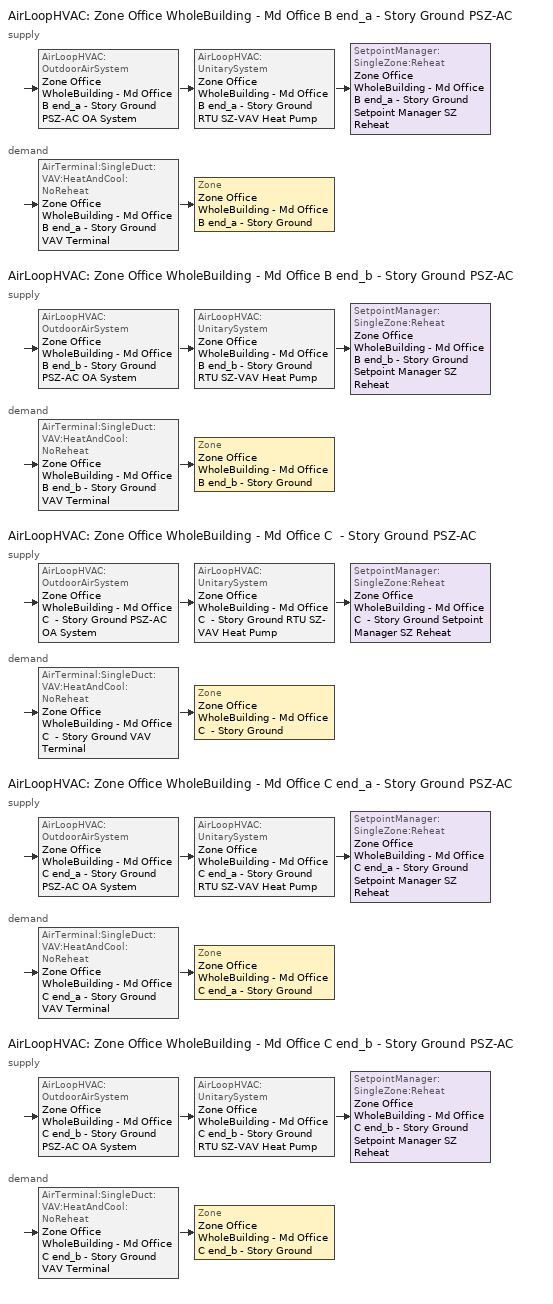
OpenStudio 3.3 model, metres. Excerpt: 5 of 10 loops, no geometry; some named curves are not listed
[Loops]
AirLoopHVAC 'Zone Office WholeBuilding - Md Office B end_a - Story Ground PSZ-AC'
 supply: AirLoopHVAC:OutdoorAirSystem 'Zone Office WholeBuilding - Md Office B end_a - Story Ground PSZ-AC OA System' > AirLoopHVAC:UnitarySystem 'Zone Office WholeBuilding - Md Office B end_a - Story Ground RTU SZ-VAV Heat Pump' > SetpointManager:SingleZone:Reheat 'Zone Office WholeBuilding - Md Office B end_a - Story Ground Setpoint Manager SZ Reheat'
 demand: AirTerminal:SingleDuct:VAV:HeatAndCool:NoReheat 'Zone Office WholeBuilding - Md Office B end_a - Story Ground VAV Terminal' > Zone 'Zone Office WholeBuilding - Md Office B end_a - Story Ground'
AirLoopHVAC 'Zone Office WholeBuilding - Md Office B end_b - Story Ground PSZ-AC'
 supply: AirLoopHVAC:OutdoorAirSystem 'Zone Office WholeBuilding - Md Office B end_b - Story Ground PSZ-AC OA System' > AirLoopHVAC:UnitarySystem 'Zone Office WholeBuilding - Md Office B end_b - Story Ground RTU SZ-VAV Heat Pump' > SetpointManager:SingleZone:Reheat 'Zone Office WholeBuilding - Md Office B end_b - Story Ground Setpoint Manager SZ Reheat'
 demand: AirTerminal:SingleDuct:VAV:HeatAndCool:NoReheat 'Zone Office WholeBuilding - Md Office B end_b - Story Ground VAV Terminal' > Zone 'Zone Office WholeBuilding - Md Office B end_b - Story Ground'
AirLoopHVAC 'Zone Office WholeBuilding - Md Office C  - Story Ground PSZ-AC'
 supply: AirLoopHVAC:OutdoorAirSystem 'Zone Office WholeBuilding - Md Office C  - Story Ground PSZ-AC OA System' > AirLoopHVAC:UnitarySystem 'Zone Office WholeBuilding - Md Office C  - Story Ground RTU SZ-VAV Heat Pump' > SetpointManager:SingleZone:Reheat 'Zone Office WholeBuilding - Md Office C  - Story Ground Setpoint Manager SZ Reheat'
 demand: AirTerminal:SingleDuct:VAV:HeatAndCool:NoReheat 'Zone Office WholeBuilding - Md Office C  - Story Ground VAV Terminal' > Zone 'Zone Office WholeBuilding - Md Office C  - Story Ground'
AirLoopHVAC 'Zone Office WholeBuilding - Md Office C end_a - Story Ground PSZ-AC'
 supply: AirLoopHVAC:OutdoorAirSystem 'Zone Office WholeBuilding - Md Office C end_a - Story Ground PSZ-AC OA System' > AirLoopHVAC:UnitarySystem 'Zone Office WholeBuilding - Md Office C end_a - Story Ground RTU SZ-VAV Heat Pump' > SetpointManager:SingleZone:Reheat 'Zone Office WholeBuilding - Md Office C end_a - Story Ground Setpoint Manager SZ Reheat'
 demand: AirTerminal:SingleDuct:VAV:HeatAndCool:NoReheat 'Zone Office WholeBuilding - Md Office C end_a - Story Ground VAV Terminal' > Zone 'Zone Office WholeBuilding - Md Office C end_a - Story Ground'
AirLoopHVAC 'Zone Office WholeBuilding - Md Office C end_b - Story Ground PSZ-AC'
 supply: AirLoopHVAC:OutdoorAirSystem 'Zone Office WholeBuilding - Md Office C end_b - Story Ground PSZ-AC OA System' > AirLoopHVAC:UnitarySystem 'Zone Office WholeBuilding - Md Office C end_b - Story Ground RTU SZ-VAV Heat Pump' > SetpointManager:SingleZone:Reheat 'Zone Office WholeBuilding - Md Office C end_b - Story Ground Setpoint Manager SZ Reheat'
 demand: AirTerminal:SingleDuct:VAV:HeatAndCool:NoReheat 'Zone Office WholeBuilding - Md Office C end_b - Story Ground VAV Terminal' > Zone 'Zone Office WholeBuilding - Md Office C end_b - Story Ground'
[Sizing:Zone] Zone Cooling Design Supply Air Temperature Input Method=SupplyAirTemperature; Zone Cooling Design Supply Air Temperature {C}=12.7778; Zone Cooling Design Supply Air Temperature Difference {deltaC}=11.11; Zone Heating Design Supply Air Temperature Input Method=SupplyAirTemperature; Zone Heating Design Supply Air Temperature {C}=40.5556; Zone Heating Design Supply Air Temperature Difference {deltaC}=11.11; Zone Cooling Design Supply Air Humidity Ratio {kg-H2O/kg-air}=0.0085; Zone Heating Design Supply Air Humidity Ratio {kg-H2O/kg-air}=0.008; Cooling Design Air Flow Method=DesignDay; Heating Design Air Flow Method=DesignDay; Account for Dedicated Outdoor Air System=No; Dedicated Outdoor Air System Control Strategy=NeutralSupplyAir; Dedicated Outdoor Air Low Setpoint Temperature for Design {C}=autosize; Dedicated Outdoor Air High Setpoint Temperature for Design {C}=autosize
Zone Office WholeBuilding - Md Office B end_a - Story Ground; Zone Office WholeBuilding - Md Office C end_a - Story Ground; Zone Office WholeBuilding - Md Office C  - Story Ground; Zone Office WholeBuilding - Md Office B end_b - Story Ground; Zone Office WholeBuilding - Md Office C end_b - Story Ground
[Zone equipment]
Zone Office WholeBuilding - Md Office B end_a - Story Ground: Zone Office WholeBuilding - Md Office B end_a - Story Ground VAV Terminal
Zone Office WholeBuilding - Md Office C end_a - Story Ground: Zone Office WholeBuilding - Md Office C end_a - Story Ground VAV Terminal
Zone Office WholeBuilding - Md Office C  - Story Ground: Zone Office WholeBuilding - Md Office C  - Story Ground VAV Terminal
Zone Office WholeBuilding - Md Office B end_b - Story Ground: Zone Office WholeBuilding - Md Office B end_b - Story Ground VAV Terminal
Zone Office WholeBuilding - Md Office C end_b - Story Ground: Zone Office WholeBuilding - Md Office C end_b - Story Ground VAV Terminal
[AirLoopHVAC] Design Supply Air Flow Rate {m3/s}=AutoSize; Design Return Air Flow Fraction of Supply Air Flow=1
Name | Availability Schedule
Zone Office WholeBuilding - Md Office B end_a - Story Ground PSZ-AC | Zone Office WholeBuilding - Md Office B end_a - Story Ground PSZ-AC Occ Sch
Zone Office WholeBuilding - Md Office B end_b - Story Ground PSZ-AC | Zone Office WholeBuilding - Md Office B end_b - Story Ground PSZ-AC Occ Sch
Zone Office WholeBuilding - Md Office C  - Story Ground PSZ-AC | Zone Office WholeBuilding - Md Office C  - Story Ground PSZ-AC Occ Sch
Zone Office WholeBuilding - Md Office C end_a - Story Ground PSZ-AC | Zone Office WholeBuilding - Md Office C end_a - Story Ground PSZ-AC Occ Sch
Zone Office WholeBuilding - Md Office C end_b - Story Ground PSZ-AC | Zone Office WholeBuilding - Md Office C end_b - Story Ground PSZ-AC Occ Sch
[Sizing:System] Type of Load to Size On=Sensible; Design Outdoor Air Flow Rate {m3/s}=Autosize; Central Heating Maximum System Air Flow Ratio=1; Preheat Design Temperature {C}=7.22222; Preheat Design Humidity Ratio {kg-H2O/kg-Air}=0.008; Precool Design Temperature {C}=12.7778; Precool Design Humidity Ratio {kg-H2O/kg-Air}=0.008; Central Cooling Design Supply Air Temperature {C}=12.7778; Central Heating Design Supply Air Temperature {C}=40.5556; Sizing Option=Coincident; 100% Outdoor Air in Cooling=No; 100% Outdoor Air in Heating=No; Central Cooling Design Supply Air Humidity Ratio {kg-H2O/kg-Air}=0.0085; Central Heating Design Supply Air Humidity Ratio {kg-H2O/kg-Air}=0.008; Cooling Design Air Flow Method=DesignDay; Cooling Design Air Flow Rate {m3/s}=0; Heating Design Air Flow Method=DesignDay; Heating Design Air Flow Rate {m3/s}=0; System Outdoor Air Method=ZoneSum; Zone Maximum Outdoor Air Fraction=1; Cooling Supply Air Flow Rate Per Floor Area {m3/s-m2}=0.00996765; Cooling Fraction of Autosized Cooling Supply Air Flow Rate=1; Cooling Supply Air Flow Rate Per Unit Cooling Capacity {m3/s-W}=3.94755e-05; Heating Supply Air Flow Rate Per Floor Area {m3/s-m2}=0.00996765; Heating Fraction of Autosized Heating Supply Air Flow Rate=1; Heating Fraction of Autosized Cooling Supply Air Flow Rate=1; Heating Supply Air Flow Rate Per Unit Heating Capacity {m3/s-W}=3.15882e-05; Cooling Design Capacity Method=CoolingDesignCapacity; Cooling Design Capacity {W}=autosize; Cooling Design Capacity Per Floor Area {W/m2}=234.7; Fraction of Autosized Cooling Design Capacity=1; Heating Design Capacity Method=HeatingDesignCapacity; Heating Design Capacity {W}=autosize; Heating Design Capacity Per Floor Area {W/m2}=157; Fraction of Autosized Heating Design Capacity=1; Central Cooling Capacity Control Method=VAV
Zone Office WholeBuilding - Md Office B end_a - Story Ground PSZ-AC; Zone Office WholeBuilding - Md Office B end_b - Story Ground PSZ-AC; Zone Office WholeBuilding - Md Office C  - Story Ground PSZ-AC; Zone Office WholeBuilding - Md Office C end_a - Story Ground PSZ-AC; Zone Office WholeBuilding - Md Office C end_b - Story Ground PSZ-AC
[SetpointManager:SingleZone:Reheat] Minimum Supply Air Temperature {C}=12.7778; Maximum Supply Air Temperature {C}=40.5556
Name | Control Zone | Setpoint Node or NodeList
Zone Office WholeBuilding - Md Office B end_a - Story Ground Setpoint Manager SZ Reheat | Zone Office WholeBuilding - Md Office B end_a - Story Ground | Zone Office WholeBuilding - Md Office B end_a - Story Ground PSZ-AC Supply Outlet Node
Zone Office WholeBuilding - Md Office B end_b - Story Ground Setpoint Manager SZ Reheat | Zone Office WholeBuilding - Md Office B end_b - Story Ground | Zone Office WholeBuilding - Md Office B end_b - Story Ground PSZ-AC Supply Outlet Node
Zone Office WholeBuilding - Md Office C  - Story Ground Setpoint Manager SZ Reheat | Zone Office WholeBuilding - Md Office C  - Story Ground | Zone Office WholeBuilding - Md Office C  - Story Ground PSZ-AC Supply Outlet Node
Zone Office WholeBuilding - Md Office C end_a - Story Ground Setpoint Manager SZ Reheat | Zone Office WholeBuilding - Md Office C end_a - Story Ground | Zone Office WholeBuilding - Md Office C end_a - Story Ground PSZ-AC Supply Outlet Node
Zone Office WholeBuilding - Md Office C end_b - Story Ground Setpoint Manager SZ Reheat | Zone Office WholeBuilding - Md Office C end_b - Story Ground | Zone Office WholeBuilding - Md Office C end_b - Story Ground PSZ-AC Supply Outlet Node
[Controller:OutdoorAir] Minimum Outdoor Air Flow Rate {m3/s}=autosize; Maximum Outdoor Air Flow Rate {m3/s}=Autosize; Economizer Control Type=DifferentialEnthalpy; Economizer Control Action Type=ModulateFlow; Economizer Maximum Limit Dry-Bulb Temperature {C}=23.8889; Lockout Type=LockoutWithHeating; Minimum Limit Type=FixedMinimum; High Humidity Control=No; Heat Recovery Bypass Control Type=BypassWhenWithinEconomizerLimits
Name | Economizer Maximum Limit Enthalpy {J/kg} | Minimum Outdoor Air Schedule | Controller Mechanical Ventilation
Zone Office WholeBuilding - Md Office B end_a - Story Ground PSZ-AC OA System Controller | 64000 | Always On Discrete | Controller Mechanical Ventilation 5
Zone Office WholeBuilding - Md Office B end_b - Story Ground PSZ-AC OA System Controller | 64000 | Always On Discrete | Controller Mechanical Ventilation 6
Zone Office WholeBuilding - Md Office C  - Story Ground PSZ-AC OA System Controller |  | Zone Office WholeBuilding - Md Office C  - Story Ground PSZ-AC Occ Sch | Controller Mechanical Ventilation 7
Zone Office WholeBuilding - Md Office C end_a - Story Ground PSZ-AC OA System Controller | 64000 | Always On Discrete | Controller Mechanical Ventilation 8
Zone Office WholeBuilding - Md Office C end_b - Story Ground PSZ-AC OA System Controller | 64000 | Always On Discrete | Controller Mechanical Ventilation 9
[Controller:MechanicalVentilation] Availability Schedule=Always On Discrete; System Outdoor Air Method=ZoneSum
Controller Mechanical Ventilation 5; Controller Mechanical Ventilation 6; Controller Mechanical Ventilation 7; Controller Mechanical Ventilation 8; Controller Mechanical Ventilation 9
[AirLoopHVAC:OutdoorAirSystem]
Name | Controller
Zone Office WholeBuilding - Md Office B end_a - Story Ground PSZ-AC OA System | Zone Office WholeBuilding - Md Office B end_a - Story Ground PSZ-AC OA System Controller
Zone Office WholeBuilding - Md Office B end_b - Story Ground PSZ-AC OA System | Zone Office WholeBuilding - Md Office B end_b - Story Ground PSZ-AC OA System Controller
Zone Office WholeBuilding - Md Office C  - Story Ground PSZ-AC OA System | Zone Office WholeBuilding - Md Office C  - Story Ground PSZ-AC OA System Controller
Zone Office WholeBuilding - Md Office C end_a - Story Ground PSZ-AC OA System | Zone Office WholeBuilding - Md Office C end_a - Story Ground PSZ-AC OA System Controller
Zone Office WholeBuilding - Md Office C end_b - Story Ground PSZ-AC OA System | Zone Office WholeBuilding - Md Office C end_b - Story Ground PSZ-AC OA System Controller
[AirTerminal:SingleDuct:VAV:HeatAndCool:NoReheat] Maximum Air Flow Rate {m3/s}=autosize; Zone Minimum Air Flow Fraction=0.25
Zone Office WholeBuilding - Md Office B end_a - Story Ground VAV Terminal; Zone Office WholeBuilding - Md Office B end_b - Story Ground VAV Terminal; Zone Office WholeBuilding - Md Office C  - Story Ground VAV Terminal; Zone Office WholeBuilding - Md Office C end_a - Story Ground VAV Terminal; Zone Office WholeBuilding - Md Office C end_b - Story Ground VAV Terminal
[Coil:Cooling:DX:VariableSpeed] Nominal Speed Level=4; Rated Air Flow Rate At Selected Nominal Speed Level {m3/s}=autosize; Nominal Time for Condensate to Begin Leaving the Coil {s}=0; Initial Moisture Evaporation Rate Divided by Steady-State AC Latent Capacity=0; Condenser Type=AirCooled; Evaporative Condenser Pump Rated Power Consumption {W}=0; Crankcase Heater Capacity {W}=0; Maximum Outdoor Dry-Bulb Temperature for Crankcase Heater Operation {C}=10; Minimum Outdoor Dry-Bulb Temperature for Compressor Operation {C}=-25; Basin Heater Capacity {W/K}=0; Basin Heater Setpoint Temperature {C}=2
Name | Gross Rated Total Cooling Capacity At Selected Nominal Speed Level {W} | Energy Part Load Fraction Curve
Coil Cooling DX Variable Speed 5 | 17512.8 | OS:AirLoopHVAC,&#10  {f5820fe4-e123-452c-911f-0f07d3fe1946}, !- Handle&#10  Zone Office WholeBuilding - Md Office B end_a - Story Ground PSZ-AC, !- Name&#10  ,                                       !- Controller List Name&#10  {e5685fbf-8e3f-4e8f-98f9-827cdeab6038}, !- Availability Schedule&#10  {92159508-30fe-4a55-9550-9e95b1be6d66}, !- Availability Manager List Name&#10  AutoSize,                               !- Design Supply Air Flow Rate {m3/s}&#10  1,                                      !- Design Return Air Flow Fraction of Supply Air Flow&#10  ,                                       !- Branch List Name&#10  ,                                       !- Connector List Name&#10  {a9a185c6-23b9-4add-a1d0-30890a5fc243}, !- Supply Side Inlet Node Name&#10  {7fb1f0d4-7c9e-4205-af19-a7fe66b91ee3}, !- Demand Side Outlet Node Name&#10  {29a040a5-a5a6-481b-97da-1dd9b1beb980}, !- Demand Side Inlet Node A&#10  {b5f57edc-297f-4f0e-9542-e03c2f32fc99}, !- Supply Side Outlet Node A&#10  ,                                       !- Demand Side Inlet Node B&#10  ,                                       !- Supply Side Outlet Node B&#10  ,                                       !- Return Air Bypass Flow Temperature Setpoint Schedule Name&#10  {1ef13745-ace8-4405-ae9f-cef540990284}, !- Demand Mixer Name&#10  {42dc8897-9db7-4b57-8e2c-78e2fcde7b6f}, !- Demand Splitter A Name&#10  ,                                       !- Demand Splitter B Name&#10  ;                                       !- Supply Splitter Name&#10&#10 - clg_plr
Coil Cooling DX Variable Speed 6 | 14449.4 | OS:AirLoopHVAC,&#10  {a50e1cff-4055-4ec5-963b-79da1875d243}, !- Handle&#10  Zone Office WholeBuilding - Md Office B end_b - Story Ground PSZ-AC, !- Name&#10  ,                                       !- Controller List Name&#10  {572fb139-71ed-4021-83a8-7fe486142cd2}, !- Availability Schedule&#10  {c49cb659-047d-4c73-9b39-6a2aa46e87d7}, !- Availability Manager List Name&#10  AutoSize,                               !- Design Supply Air Flow Rate {m3/s}&#10  1,                                      !- Design Return Air Flow Fraction of Supply Air Flow&#10  ,                                       !- Branch List Name&#10  ,                                       !- Connector List Name&#10  {af430b95-77f7-46f2-b6ba-36227f0bff27}, !- Supply Side Inlet Node Name&#10  {0a2774a2-bf84-419a-823c-b54c411d7a2a}, !- Demand Side Outlet Node Name&#10  {abf3e263-e268-4b7a-806b-a155359e02cb}, !- Demand Side Inlet Node A&#10  {316f7f9b-e743-4773-9713-28c3dd1a0f99}, !- Supply Side Outlet Node A&#10  ,                                       !- Demand Side Inlet Node B&#10  ,                                       !- Supply Side Outlet Node B&#10  ,                                       !- Return Air Bypass Flow Temperature Setpoint Schedule Name&#10  {3d01c484-2bc5-4d22-9164-0a2947ec0548}, !- Demand Mixer Name&#10  {9cfb9316-cd24-4843-944c-e106056dd5e7}, !- Demand Splitter A Name&#10  ,                                       !- Demand Splitter B Name&#10  ;                                       !- Supply Splitter Name&#10&#10 - clg_plr
Coil Cooling DX Variable Speed 7 | 52104 | OS:AirLoopHVAC,&#10  {23b76813-0324-43eb-bef9-73fa2578a3fd}, !- Handle&#10  Zone Office WholeBuilding - Md Office C  - Story Ground PSZ-AC, !- Name&#10  ,                                       !- Controller List Name&#10  {b25f54d2-bbdf-4c5b-966a-2c8f9d17c5c3}, !- Availability Schedule&#10  {708abd65-a36a-4e21-97a9-9c0175ba4c45}, !- Availability Manager List Name&#10  AutoSize,                               !- Design Supply Air Flow Rate {m3/s}&#10  1,                                      !- Design Return Air Flow Fraction of Supply Air Flow&#10  ,                                       !- Branch List Name&#10  ,                                       !- Connector List Name&#10  {14db3024-18d0-43d0-81ec-dec62d6831ee}, !- Supply Side Inlet Node Name&#10  {817a46de-4fcf-4f91-ba60-4dc2e088a419}, !- Demand Side Outlet Node Name&#10  {1cee0cb9-b973-4ca4-981e-7901ef4cb337}, !- Demand Side Inlet Node A&#10  {672240ea-7200-442c-9372-b7e39e29ff9e}, !- Supply Side Outlet Node A&#10  ,                                       !- Demand Side Inlet Node B&#10  ,                                       !- Supply Side Outlet Node B&#10  ,                                       !- Return Air Bypass Flow Temperature Setpoint Schedule Name&#10  {db23fbfd-f837-4658-b8c2-80a5cd3dae5d}, !- Demand Mixer Name&#10  {15057b49-659a-4152-85d3-3d7e067c3723}, !- Demand Splitter A Name&#10  ,                                       !- Demand Splitter B Name&#10  ;                                       !- Supply Splitter Name&#10&#10 - clg_plr
Coil Cooling DX Variable Speed 8 | 3182.17 | OS:AirLoopHVAC,&#10  {833f8b51-8e59-487c-bbfb-cd75098b7184}, !- Handle&#10  Zone Office WholeBuilding - Md Office C end_a - Story Ground PSZ-AC, !- Name&#10  ,                                       !- Controller List Name&#10  {cc4745b3-3d3b-4e2b-8b19-7c2042dda298}, !- Availability Schedule&#10  {58c90797-b3d0-4faa-9bb3-a5827e86ad33}, !- Availability Manager List Name&#10  AutoSize,                               !- Design Supply Air Flow Rate {m3/s}&#10  1,                                      !- Design Return Air Flow Fraction of Supply Air Flow&#10  ,                                       !- Branch List Name&#10  ,                                       !- Connector List Name&#10  {788a7752-7d2a-485f-880e-8091c035c240}, !- Supply Side Inlet Node Name&#10  {b2b5adb2-aba2-4e0e-916b-5c637a4e2d42}, !- Demand Side Outlet Node Name&#10  {10d2f670-11d5-46af-bbbd-0615e8db4783}, !- Demand Side Inlet Node A&#10  {e6934526-c713-4256-b4d1-e745f5934b9f}, !- Supply Side Outlet Node A&#10  ,                                       !- Demand Side Inlet Node B&#10  ,                                       !- Supply Side Outlet Node B&#10  ,                                       !- Return Air Bypass Flow Temperature Setpoint Schedule Name&#10  {5e3bdd8e-3b34-4555-8e3e-12de4046ec3d}, !- Demand Mixer Name&#10  {160a38fd-671c-489f-97bd-47f61958697c}, !- Demand Splitter A Name&#10  ,                                       !- Demand Splitter B Name&#10  ;                                       !- Supply Splitter Name&#10&#10 - clg_plr
Coil Cooling DX Variable Speed 9 | 2581.78 | OS:AirLoopHVAC,&#10  {77c7ce24-85e9-4aa3-9010-079ec5d935d0}, !- Handle&#10  Zone Office WholeBuilding - Md Office C end_b - Story Ground PSZ-AC, !- Name&#10  ,                                       !- Controller List Name&#10  {e6825c61-d701-4f16-a981-2d349d5bc568}, !- Availability Schedule&#10  {1454a3fb-839f-491c-aaeb-ea5b3a7ccdd0}, !- Availability Manager List Name&#10  AutoSize,                               !- Design Supply Air Flow Rate {m3/s}&#10  1,                                      !- Design Return Air Flow Fraction of Supply Air Flow&#10  ,                                       !- Branch List Name&#10  ,                                       !- Connector List Name&#10  {0d305e64-99f9-4ae8-a392-affe2f6fc271}, !- Supply Side Inlet Node Name&#10  {7f5dfae2-ea62-43c1-9f32-f7d99d6ba25e}, !- Demand Side Outlet Node Name&#10  {9470dbb1-acc5-4af6-aac8-2c2b430e5b6c}, !- Demand Side Inlet Node A&#10  {4027d3a7-7c7b-4653-974d-27f9d09d3f12}, !- Supply Side Outlet Node A&#10  ,                                       !- Demand Side Inlet Node B&#10  ,                                       !- Supply Side Outlet Node B&#10  ,                                       !- Return Air Bypass Flow Temperature Setpoint Schedule Name&#10  {030954f1-da8d-4cd3-84ba-a9a7755cd369}, !- Demand Mixer Name&#10  {cab55de3-12f1-4b33-b029-0be586fd1546}, !- Demand Splitter A Name&#10  ,                                       !- Demand Splitter B Name&#10  ;                                       !- Supply Splitter Name&#10&#10 - clg_plr
[Coil:Cooling:DX:VariableSpeed:SpeedData] Reference Unit Gross Rated Sensible Heat Ratio=0.70984
Name | Reference Unit Gross Rated Total Cooling Capacity {W} | Reference Unit Gross Rated Cooling COP {W/W} | Reference Unit Rated Air Flow Rate {m3/s} | Total Cooling Capacity Function of Temperature Curve | Total Cooling Capacity Function of Air Flow Fraction Curve | Energy Input Ratio Function of Temperature Curve | Energy Input Ratio Function of Air Flow Fraction Curve
Coil Cooling DX Variable Speed Speed Data 2 | 18026.51 | 8.276744 | 0.825908 | Zone Office WholeBuilding - Md Office A  - Story Ground PSZ-AC CoolingCoil_CapFT | Zone Office WholeBuilding - Md Office A  - Story Ground PSZ-AC CoolingCoil_CapFF | Zone Office WholeBuilding - Md Office A  - Story Ground PSZ-AC CoolingCoil_EIRFT_2 | Zone Office WholeBuilding - Md Office A  - Story Ground PSZ-AC CoolingCoil_CapEIRFF
Coil Cooling DX Variable Speed Speed Data 3 | 27039.77 | 4.368646 | 1.238862 | Zone Office WholeBuilding - Md Office A  - Story Ground PSZ-AC CoolingCoil_CapFT | Zone Office WholeBuilding - Md Office A  - Story Ground PSZ-AC CoolingCoil_CapFF | Zone Office WholeBuilding - Md Office A  - Story Ground PSZ-AC CoolingCoil_EIRFT_2 | Zone Office WholeBuilding - Md Office A  - Story Ground PSZ-AC CoolingCoil_CapEIRFF
Coil Cooling DX Variable Speed Speed Data 4 | 36053.02 | 3.8359 | 1.651816 | Zone Office WholeBuilding - Md Office A  - Story Ground PSZ-AC CoolingCoil_CapFT | Zone Office WholeBuilding - Md Office A  - Story Ground PSZ-AC CoolingCoil_CapFF | Zone Office WholeBuilding - Md Office A  - Story Ground PSZ-AC CoolingCoil_EIRFT_2 | Zone Office WholeBuilding - Md Office A  - Story Ground PSZ-AC CoolingCoil_CapEIRFF
Coil Cooling DX Variable Speed Speed Data 5 | 9013.255 | 7.997641 | 0.412954 | Zone Office WholeBuilding - Md Office A end_a - Story Ground PSZ-AC CoolingCoil_CapFT | Zone Office WholeBuilding - Md Office A end_a - Story Ground PSZ-AC CoolingCoil_CapFF | Zone Office WholeBuilding - Md Office A end_a - Story Ground PSZ-AC CoolingCoil_EIRFT_2 | Zone Office WholeBuilding - Md Office A end_a - Story Ground PSZ-AC CoolingCoil_CapEIRFF
Coil Cooling DX Variable Speed Speed Data 6 | 18026.51 | 8.276744 | 0.825908 | Zone Office WholeBuilding - Md Office A end_a - Story Ground PSZ-AC CoolingCoil_CapFT | Zone Office WholeBuilding - Md Office A end_a - Story Ground PSZ-AC CoolingCoil_CapFF | Zone Office WholeBuilding - Md Office A end_a - Story Ground PSZ-AC CoolingCoil_EIRFT_2 | Zone Office WholeBuilding - Md Office A end_a - Story Ground PSZ-AC CoolingCoil_CapEIRFF
Coil Cooling DX Variable Speed Speed Data 7 | 27039.77 | 4.368646 | 1.238862 | Zone Office WholeBuilding - Md Office A end_a - Story Ground PSZ-AC CoolingCoil_CapFT | Zone Office WholeBuilding - Md Office A end_a - Story Ground PSZ-AC CoolingCoil_CapFF | Zone Office WholeBuilding - Md Office A end_a - Story Ground PSZ-AC CoolingCoil_EIRFT_2 | Zone Office WholeBuilding - Md Office A end_a - Story Ground PSZ-AC CoolingCoil_CapEIRFF
Coil Cooling DX Variable Speed Speed Data 8 | 36053.02 | 3.8359 | 1.651816 | Zone Office WholeBuilding - Md Office A end_a - Story Ground PSZ-AC CoolingCoil_CapFT | Zone Office WholeBuilding - Md Office A end_a - Story Ground PSZ-AC CoolingCoil_CapFF | Zone Office WholeBuilding - Md Office A end_a - Story Ground PSZ-AC CoolingCoil_EIRFT_2 | Zone Office WholeBuilding - Md Office A end_a - Story Ground PSZ-AC CoolingCoil_CapEIRFF
Coil Cooling DX Variable Speed Speed Data 9 | 9013.255 | 7.997641 | 0.412954 | Zone Office WholeBuilding - Md Office A end_b - Story Ground PSZ-AC CoolingCoil_CapFT | Zone Office WholeBuilding - Md Office A end_b - Story Ground PSZ-AC CoolingCoil_CapFF | Zone Office WholeBuilding - Md Office A end_b - Story Ground PSZ-AC CoolingCoil_EIRFT_2 | Zone Office WholeBuilding - Md Office A end_b - Story Ground PSZ-AC CoolingCoil_CapEIRFF
Coil Cooling DX Variable Speed Speed Data 10 | 18026.51 | 8.276744 | 0.825908 | Zone Office WholeBuilding - Md Office A end_b - Story Ground PSZ-AC CoolingCoil_CapFT | Zone Office WholeBuilding - Md Office A end_b - Story Ground PSZ-AC CoolingCoil_CapFF | Zone Office WholeBuilding - Md Office A end_b - Story Ground PSZ-AC CoolingCoil_EIRFT_2 | Zone Office WholeBuilding - Md Office A end_b - Story Ground PSZ-AC CoolingCoil_CapEIRFF
Coil Cooling DX Variable Speed Speed Data 11 | 27039.77 | 4.368646 | 1.238862 | Zone Office WholeBuilding - Md Office A end_b - Story Ground PSZ-AC CoolingCoil_CapFT | Zone Office WholeBuilding - Md Office A end_b - Story Ground PSZ-AC CoolingCoil_CapFF | Zone Office WholeBuilding - Md Office A end_b - Story Ground PSZ-AC CoolingCoil_EIRFT_2 | Zone Office WholeBuilding - Md Office A end_b - Story Ground PSZ-AC CoolingCoil_CapEIRFF
Coil Cooling DX Variable Speed Speed Data 12 | 36053.02 | 3.8359 | 1.651816 | Zone Office WholeBuilding - Md Office A end_b - Story Ground PSZ-AC CoolingCoil_CapFT | Zone Office WholeBuilding - Md Office A end_b - Story Ground PSZ-AC CoolingCoil_CapFF | Zone Office WholeBuilding - Md Office A end_b - Story Ground PSZ-AC CoolingCoil_EIRFT_2 | Zone Office WholeBuilding - Md Office A end_b - Story Ground PSZ-AC CoolingCoil_CapEIRFF
Coil Cooling DX Variable Speed Speed Data 13 | 9013.255 | 7.997641 | 0.412954 | Zone Office WholeBuilding - Md Office B  - Story Ground PSZ-AC CoolingCoil_CapFT | Zone Office WholeBuilding - Md Office B  - Story Ground PSZ-AC CoolingCoil_CapFF | Zone Office WholeBuilding - Md Office B  - Story Ground PSZ-AC CoolingCoil_EIRFT_2 | Zone Office WholeBuilding - Md Office B  - Story Ground PSZ-AC CoolingCoil_CapEIRFF
Coil Cooling DX Variable Speed Speed Data 14 | 18026.51 | 8.276744 | 0.825908 | Zone Office WholeBuilding - Md Office B  - Story Ground PSZ-AC CoolingCoil_CapFT | Zone Office WholeBuilding - Md Office B  - Story Ground PSZ-AC CoolingCoil_CapFF | Zone Office WholeBuilding - Md Office B  - Story Ground PSZ-AC CoolingCoil_EIRFT_2 | Zone Office WholeBuilding - Md Office B  - Story Ground PSZ-AC CoolingCoil_CapEIRFF
Coil Cooling DX Variable Speed Speed Data 15 | 27039.77 | 4.368646 | 1.238862 | Zone Office WholeBuilding - Md Office B  - Story Ground PSZ-AC CoolingCoil_CapFT | Zone Office WholeBuilding - Md Office B  - Story Ground PSZ-AC CoolingCoil_CapFF | Zone Office WholeBuilding - Md Office B  - Story Ground PSZ-AC CoolingCoil_EIRFT_2 | Zone Office WholeBuilding - Md Office B  - Story Ground PSZ-AC CoolingCoil_CapEIRFF
Coil Cooling DX Variable Speed Speed Data 16 | 36053.02 | 3.8359 | 1.651816 | Zone Office WholeBuilding - Md Office B  - Story Ground PSZ-AC CoolingCoil_CapFT | Zone Office WholeBuilding - Md Office B  - Story Ground PSZ-AC CoolingCoil_CapFF | Zone Office WholeBuilding - Md Office B  - Story Ground PSZ-AC CoolingCoil_EIRFT_2 | Zone Office WholeBuilding - Md Office B  - Story Ground PSZ-AC CoolingCoil_CapEIRFF
Coil Cooling DX Variable Speed Speed Data 17 | 9013.255 | 7.997641 | 0.412954 | Zone Office WholeBuilding - Md Office B end_a - Story Ground PSZ-AC CoolingCoil_CapFT | Zone Office WholeBuilding - Md Office B end_a - Story Ground PSZ-AC CoolingCoil_CapFF | Zone Office WholeBuilding - Md Office B end_a - Story Ground PSZ-AC CoolingCoil_EIRFT_2 | Zone Office WholeBuilding - Md Office B end_a - Story Ground PSZ-AC CoolingCoil_CapEIRFF
Coil Cooling DX Variable Speed Speed Data 18 | 18026.51 | 8.276744 | 0.825908 | Zone Office WholeBuilding - Md Office B end_a - Story Ground PSZ-AC CoolingCoil_CapFT | Zone Office WholeBuilding - Md Office B end_a - Story Ground PSZ-AC CoolingCoil_CapFF | Zone Office WholeBuilding - Md Office B end_a - Story Ground PSZ-AC CoolingCoil_EIRFT_2 | Zone Office WholeBuilding - Md Office B end_a - Story Ground PSZ-AC CoolingCoil_CapEIRFF
Coil Cooling DX Variable Speed Speed Data 19 | 27039.77 | 4.368646 | 1.238862 | Zone Office WholeBuilding - Md Office B end_a - Story Ground PSZ-AC CoolingCoil_CapFT | Zone Office WholeBuilding - Md Office B end_a - Story Ground PSZ-AC CoolingCoil_CapFF | Zone Office WholeBuilding - Md Office B end_a - Story Ground PSZ-AC CoolingCoil_EIRFT_2 | Zone Office WholeBuilding - Md Office B end_a - Story Ground PSZ-AC CoolingCoil_CapEIRFF
Coil Cooling DX Variable Speed Speed Data 20 | 36053.02 | 3.8359 | 1.651816 | Zone Office WholeBuilding - Md Office B end_a - Story Ground PSZ-AC CoolingCoil_CapFT | Zone Office WholeBuilding - Md Office B end_a - Story Ground PSZ-AC CoolingCoil_CapFF | Zone Office WholeBuilding - Md Office B end_a - Story Ground PSZ-AC CoolingCoil_EIRFT_2 | Zone Office WholeBuilding - Md Office B end_a - Story Ground PSZ-AC CoolingCoil_CapEIRFF
Coil Cooling DX Variable Speed Speed Data 21 | 9013.255 | 7.997641 | 0.412954 | Zone Office WholeBuilding - Md Office B end_b - Story Ground PSZ-AC CoolingCoil_CapFT | Zone Office WholeBuilding - Md Office B end_b - Story Ground PSZ-AC CoolingCoil_CapFF | Zone Office WholeBuilding - Md Office B end_b - Story Ground PSZ-AC CoolingCoil_EIRFT_2 | Zone Office WholeBuilding - Md Office B end_b - Story Ground PSZ-AC CoolingCoil_CapEIRFF
Coil Cooling DX Variable Speed Speed Data 22 | 18026.51 | 8.276744 | 0.825908 | Zone Office WholeBuilding - Md Office B end_b - Story Ground PSZ-AC CoolingCoil_CapFT | Zone Office WholeBuilding - Md Office B end_b - Story Ground PSZ-AC CoolingCoil_CapFF | Zone Office WholeBuilding - Md Office B end_b - Story Ground PSZ-AC CoolingCoil_EIRFT_2 | Zone Office WholeBuilding - Md Office B end_b - Story Ground PSZ-AC CoolingCoil_CapEIRFF
Coil Cooling DX Variable Speed Speed Data 23 | 27039.77 | 4.368646 | 1.238862 | Zone Office WholeBuilding - Md Office B end_b - Story Ground PSZ-AC CoolingCoil_CapFT | Zone Office WholeBuilding - Md Office B end_b - Story Ground PSZ-AC CoolingCoil_CapFF | Zone Office WholeBuilding - Md Office B end_b - Story Ground PSZ-AC CoolingCoil_EIRFT_2 | Zone Office WholeBuilding - Md Office B end_b - Story Ground PSZ-AC CoolingCoil_CapEIRFF
[Coil:Heating:DX:SingleSpeed] Availability Schedule=Always On Discrete; Rated COP {W/W}=3.42; Rated Air Flow Rate {m3/s}=Autosize; Rated Supply Fan Power Per Volume Flow Rate {W/(m3/s)}=773.3; Minimum Outdoor Dry-Bulb Temperature for Compressor Operation {C}=-17.7778; Defrost Strategy=ReverseCycle; Defrost Control=OnDemand; Defrost Time Period Fraction=0.166667; Resistive Defrost Heater Capacity {W}=2000
Name | Rated Total Heating Capacity {W} | Total Heating Capacity Function of Temperature Curve | Total Heating Capacity Function of Flow Fraction Curve | Energy Input Ratio Function of Temperature Curve | Energy Input Ratio Function of Flow Fraction Curve | Part Load Fraction Correlation Curve | Defrost Energy Input Ratio Function of Temperature Curve
Zone Office WholeBuilding - Md Office B end_a - Story Ground PSZ-AC Heat Pump Coil | 15761.6 | Zone Office WholeBuilding - Md Office B end_a - Story Ground PSZ-AC Heat Pump Coil DXHEAT-NECB2011-REF-CAPFT | Zone Office WholeBuilding - Md Office B end_a - Story Ground PSZ-AC Heat Pump Coil DXHEAT-NECB2011-REF-CAPFFLOW | Zone Office WholeBuilding - Md Office B end_a - Story Ground PSZ-AC Heat Pump Coil DXHEAT-NECB2011-REF-EIRFT | Zone Office WholeBuilding - Md Office B end_a - Story Ground PSZ-AC Heat Pump Coil DXHEAT-NECB2011-REF-EIRFFLOW | Zone Office WholeBuilding - Md Office B end_a - Story Ground PSZ-AC Heat Pump Coil DXHEAT-NECB2011-REF-PLFFPLR | Zone Office WholeBuilding - Md Office B end_a - Story Ground PSZ-AC Heat Pump Coil Defrost EIR Func of Temp Curve
Zone Office WholeBuilding - Md Office B end_b - Story Ground PSZ-AC Heat Pump Coil | 13004.5 | Zone Office WholeBuilding - Md Office B end_b - Story Ground PSZ-AC Heat Pump Coil DXHEAT-NECB2011-REF-CAPFT | Zone Office WholeBuilding - Md Office B end_b - Story Ground PSZ-AC Heat Pump Coil DXHEAT-NECB2011-REF-CAPFFLOW | Zone Office WholeBuilding - Md Office B end_b - Story Ground PSZ-AC Heat Pump Coil DXHEAT-NECB2011-REF-EIRFT | Zone Office WholeBuilding - Md Office B end_b - Story Ground PSZ-AC Heat Pump Coil DXHEAT-NECB2011-REF-EIRFFLOW | Zone Office WholeBuilding - Md Office B end_b - Story Ground PSZ-AC Heat Pump Coil DXHEAT-NECB2011-REF-PLFFPLR | Zone Office WholeBuilding - Md Office B end_b - Story Ground PSZ-AC Heat Pump Coil Defrost EIR Func of Temp Curve
Zone Office WholeBuilding - Md Office C  - Story Ground PSZ-AC Heat Pump Coil | 46893.6 | Zone Office WholeBuilding - Md Office C  - Story Ground PSZ-AC Heat Pump Coil DXHEAT-NECB2011-REF-CAPFT | Zone Office WholeBuilding - Md Office C  - Story Ground PSZ-AC Heat Pump Coil DXHEAT-NECB2011-REF-CAPFFLOW | Zone Office WholeBuilding - Md Office C  - Story Ground PSZ-AC Heat Pump Coil DXHEAT-NECB2011-REF-EIRFT | Zone Office WholeBuilding - Md Office C  - Story Ground PSZ-AC Heat Pump Coil DXHEAT-NECB2011-REF-EIRFFLOW | Zone Office WholeBuilding - Md Office C  - Story Ground PSZ-AC Heat Pump Coil DXHEAT-NECB2011-REF-PLFFPLR | Zone Office WholeBuilding - Md Office C  - Story Ground PSZ-AC Heat Pump Coil Defrost EIR Func of Temp Curve
Zone Office WholeBuilding - Md Office C end_a - Story Ground PSZ-AC Heat Pump Coil | 2863.95 | Zone Office WholeBuilding - Md Office C end_a - Story Ground PSZ-AC Heat Pump Coil DXHEAT-NECB2011-REF-CAPFT | Zone Office WholeBuilding - Md Office C end_a - Story Ground PSZ-AC Heat Pump Coil DXHEAT-NECB2011-REF-CAPFFLOW | Zone Office WholeBuilding - Md Office C end_a - Story Ground PSZ-AC Heat Pump Coil DXHEAT-NECB2011-REF-EIRFT | Zone Office WholeBuilding - Md Office C end_a - Story Ground PSZ-AC Heat Pump Coil DXHEAT-NECB2011-REF-EIRFFLOW | Zone Office WholeBuilding - Md Office C end_a - Story Ground PSZ-AC Heat Pump Coil DXHEAT-NECB2011-REF-PLFFPLR | Zone Office WholeBuilding - Md Office C end_a - Story Ground PSZ-AC Heat Pump Coil Defrost EIR Func of Temp Curve
Zone Office WholeBuilding - Md Office C end_b - Story Ground PSZ-AC Heat Pump Coil | 2323.6 | Zone Office WholeBuilding - Md Office C end_b - Story Ground PSZ-AC Heat Pump Coil DXHEAT-NECB2011-REF-CAPFT | Zone Office WholeBuilding - Md Office C end_b - Story Ground PSZ-AC Heat Pump Coil DXHEAT-NECB2011-REF-CAPFFLOW | Zone Office WholeBuilding - Md Office C end_b - Story Ground PSZ-AC Heat Pump Coil DXHEAT-NECB2011-REF-EIRFT | Zone Office WholeBuilding - Md Office C end_b - Story Ground PSZ-AC Heat Pump Coil DXHEAT-NECB2011-REF-EIRFFLOW | Zone Office WholeBuilding - Md Office C end_b - Story Ground PSZ-AC Heat Pump Coil DXHEAT-NECB2011-REF-PLFFPLR | Zone Office WholeBuilding - Md Office C end_b - Story Ground PSZ-AC Heat Pump Coil Defrost EIR Func of Temp Curve
[Coil:Heating:Electric] Availability Schedule=Always On Discrete; Efficiency=1
Zone Office WholeBuilding - Md Office B end_a - Story Ground PSZ-AC electric resistance backup coil; Zone Office WholeBuilding - Md Office B end_b - Story Ground PSZ-AC electric resistance backup coil; Zone Office WholeBuilding - Md Office C  - Story Ground PSZ-AC electric resistance backup coil; Zone Office WholeBuilding - Md Office C end_a - Story Ground PSZ-AC electric resistance backup coil; Zone Office WholeBuilding - Md Office C end_b - Story Ground PSZ-AC electric resistance backup coil
[Fan:VariableVolume] Availability Schedule=Always On Discrete; Fan Total Efficiency=0.68552; Pressure Rise {Pa}=622.722; Maximum Flow Rate {m3/s}=Autosize; Fan Power Minimum Flow Rate Input Method=Fraction; Fan Power Minimum Flow Fraction=0.25; Fan Power Minimum Air Flow Rate {m3/s}=0; Motor Efficiency=0.902; Motor In Airstream Fraction=1; Fan Power Coefficient 1=0.242469; Fan Power Coefficient 2=-1.46455; Fan Power Coefficient 3=4.496391; Fan Power Coefficient 4=-3.6426; Fan Power Coefficient 5=1.301203
Zone Office WholeBuilding - Md Office B end_a - Story Ground PSZ-AC VFD Fan; Zone Office WholeBuilding - Md Office B end_b - Story Ground PSZ-AC VFD Fan; Zone Office WholeBuilding - Md Office C  - Story Ground PSZ-AC VFD Fan; Zone Office WholeBuilding - Md Office C end_a - Story Ground PSZ-AC VFD Fan; Zone Office WholeBuilding - Md Office C end_b - Story Ground PSZ-AC VFD Fan
[AirLoopHVAC:UnitarySystem] Control Type=SingleZoneVAV; Dehumidification Control Type=None; Availability Schedule=Always On Discrete; Fan Placement=DrawThrough; DX Heating Coil Sizing Ratio=1.25; Use DOAS DX Cooling Coil=No; DOAS DX Cooling Coil Leaving Minimum Air Temperature {C}=2; Latent Load Control=SensibleOnlyLoadControl; Supply Air Flow Rate During Cooling Operation {m3/s}=Autosize; Supply Air Flow Rate During Heating Operation {m3/s}=Autosize; Supply Air Flow Rate When No Cooling or Heating is Required {m3/s}=Autosize; Maximum Supply Air Temperature {C}=40.5556; Maximum Outdoor Dry-Bulb Temperature for Supplemental Heater Operation {C}=21; Maximum Cycling Rate {cycles/hr}=2.5; Heat Pump Time Constant {s}=60; Fraction of On-Cycle Power Use=0.01; Heat Pump Fan Delay Time {s}=60; Ancilliary On-Cycle Electric Power {W}=0; Ancilliary Off-Cycle Electric Power {W}=0
Name | Controlling Zone or Thermostat Location | Supply Fan | Supply Air Fan Operating Mode Schedule | Heating Coil | Cooling Coil | Supplemental Heating Coil
Zone Office WholeBuilding - Md Office B end_a - Story Ground RTU SZ-VAV Heat Pump | Zone Office WholeBuilding - Md Office B end_a - Story Ground | Zone Office WholeBuilding - Md Office B end_a - Story Ground PSZ-AC VFD Fan | Zone Office WholeBuilding - Md Office B end_a - Story Ground PSZ-AC Occ Sch | Zone Office WholeBuilding - Md Office B end_a - Story Ground PSZ-AC Heat Pump Coil | Coil Cooling DX Variable Speed 5 | Zone Office WholeBuilding - Md Office B end_a - Story Ground PSZ-AC electric resistance backup coil
Zone Office WholeBuilding - Md Office B end_b - Story Ground RTU SZ-VAV Heat Pump | Zone Office WholeBuilding - Md Office B end_b - Story Ground | Zone Office WholeBuilding - Md Office B end_b - Story Ground PSZ-AC VFD Fan | Zone Office WholeBuilding - Md Office B end_b - Story Ground PSZ-AC Occ Sch | Zone Office WholeBuilding - Md Office B end_b - Story Ground PSZ-AC Heat Pump Coil | Coil Cooling DX Variable Speed 6 | Zone Office WholeBuilding - Md Office B end_b - Story Ground PSZ-AC electric resistance backup coil
Zone Office WholeBuilding - Md Office C  - Story Ground RTU SZ-VAV Heat Pump | Zone Office WholeBuilding - Md Office C  - Story Ground | Zone Office WholeBuilding - Md Office C  - Story Ground PSZ-AC VFD Fan | Zone Office WholeBuilding - Md Office C  - Story Ground PSZ-AC Occ Sch | Zone Office WholeBuilding - Md Office C  - Story Ground PSZ-AC Heat Pump Coil | Coil Cooling DX Variable Speed 7 | Zone Office WholeBuilding - Md Office C  - Story Ground PSZ-AC electric resistance backup coil
Zone Office WholeBuilding - Md Office C end_a - Story Ground RTU SZ-VAV Heat Pump | Zone Office WholeBuilding - Md Office C end_a - Story Ground | Zone Office WholeBuilding - Md Office C end_a - Story Ground PSZ-AC VFD Fan | Zone Office WholeBuilding - Md Office C end_a - Story Ground PSZ-AC Occ Sch | Zone Office WholeBuilding - Md Office C end_a - Story Ground PSZ-AC Heat Pump Coil | Coil Cooling DX Variable Speed 8 | Zone Office WholeBuilding - Md Office C end_a - Story Ground PSZ-AC electric resistance backup coil
Zone Office WholeBuilding - Md Office C end_b - Story Ground RTU SZ-VAV Heat Pump | Zone Office WholeBuilding - Md Office C end_b - Story Ground | Zone Office WholeBuilding - Md Office C end_b - Story Ground PSZ-AC VFD Fan | Zone Office WholeBuilding - Md Office C end_b - Story Ground PSZ-AC Occ Sch | Zone Office WholeBuilding - Md Office C end_b - Story Ground PSZ-AC Heat Pump Coil | Coil Cooling DX Variable Speed 9 | Zone Office WholeBuilding - Md Office C end_b - Story Ground PSZ-AC electric resistance backup coil
[Schedule:Ruleset]
Name | Default Day Schedule | Summer Design Day Schedule | Winter Design Day Schedule
Zone Office WholeBuilding - Md Office B end_a - Story Ground PSZ-AC Occ Sch | Zone Office WholeBuilding - Md Office B end_a - Story Ground PSZ-AC Occ Sch Default | Zone Office WholeBuilding - Md Office B end_a - Story Ground PSZ-AC Occ Sch Summer Design Day | Zone Office WholeBuilding - Md Office B end_a - Story Ground PSZ-AC Occ Sch Winter Design Day
Zone Office WholeBuilding - Md Office B end_b - Story Ground PSZ-AC Occ Sch | Zone Office WholeBuilding - Md Office B end_b - Story Ground PSZ-AC Occ Sch Default | Zone Office WholeBuilding - Md Office B end_b - Story Ground PSZ-AC Occ Sch Summer Design Day | Zone Office WholeBuilding - Md Office B end_b - Story Ground PSZ-AC Occ Sch Winter Design Day
Zone Office WholeBuilding - Md Office C  - Story Ground PSZ-AC Occ Sch | Zone Office WholeBuilding - Md Office C  - Story Ground PSZ-AC Occ Sch Default | Zone Office WholeBuilding - Md Office C  - Story Ground PSZ-AC Occ Sch Summer Design Day | Zone Office WholeBuilding - Md Office C  - Story Ground PSZ-AC Occ Sch Winter Design Day
Zone Office WholeBuilding - Md Office C end_a - Story Ground PSZ-AC Occ Sch | Zone Office WholeBuilding - Md Office C end_a - Story Ground PSZ-AC Occ Sch Default | Zone Office WholeBuilding - Md Office C end_a - Story Ground PSZ-AC Occ Sch Summer Design Day | Zone Office WholeBuilding - Md Office C end_a - Story Ground PSZ-AC Occ Sch Winter Design Day
Zone Office WholeBuilding - Md Office C end_b - Story Ground PSZ-AC Occ Sch | Zone Office WholeBuilding - Md Office C end_b - Story Ground PSZ-AC Occ Sch Default | Zone Office WholeBuilding - Md Office C end_b - Story Ground PSZ-AC Occ Sch Summer Design Day | Zone Office WholeBuilding - Md Office C end_b - Story Ground PSZ-AC Occ Sch Winter Design Day
[Schedule:Day]
Zone Office WholeBuilding - Md Office B end_a - Story Ground PSZ-AC Occ Sch Default; Zone Office WholeBuilding - Md Office B end_b - Story Ground PSZ-AC Occ Sch Default; Zone Office WholeBuilding - Md Office C  - Story Ground PSZ-AC Occ Sch Default; Zone Office WholeBuilding - Md Office C end_a - Story Ground PSZ-AC Occ Sch Default; Zone Office WholeBuilding - Md Office C end_b - Story Ground PSZ-AC Occ Sch Default: 7, 35, 0, 17, 25, 1, 24, 0, 0
Zone Office WholeBuilding - Md Office B end_a - Story Ground PSZ-AC Occ Sch Winter Design Day; Zone Office WholeBuilding - Md Office B end_a - Story Ground PSZ-AC Occ Sch Summer Design Day; Zone Office WholeBuilding - Md Office B end_b - Story Ground PSZ-AC Occ Sch Winter Design Day; Zone Office WholeBuilding - Md Office B end_b - Story Ground PSZ-AC Occ Sch Summer Design Day; Zone Office WholeBuilding - Md Office C  - Story Ground PSZ-AC Occ Sch Winter Design Day; Zone Office WholeBuilding - Md Office C  - Story Ground PSZ-AC Occ Sch Summer Design Day; Zone Office WholeBuilding - Md Office C end_a - Story Ground PSZ-AC Occ Sch Winter Design Day; Zone Office WholeBuilding - Md Office C end_a - Story Ground PSZ-AC Occ Sch Summer Design Day; Zone Office WholeBuilding - Md Office C end_b - Story Ground PSZ-AC Occ Sch Winter Design Day; Zone Office WholeBuilding - Md Office C end_b - Story Ground PSZ-AC Occ Sch Summer Design Day: 24, 0, 1
Zone Office WholeBuilding - Md Office B end_a - Story Ground PSZ-AC Occ Sch Saturday; Zone Office WholeBuilding - Md Office B end_b - Story Ground PSZ-AC Occ Sch Saturday; Zone Office WholeBuilding - Md Office C  - Story Ground PSZ-AC Occ Sch Saturday; Zone Office WholeBuilding - Md Office C end_a - Story Ground PSZ-AC Occ Sch Saturday; Zone Office WholeBuilding - Md Office C end_b - Story Ground PSZ-AC Occ Sch Saturday: 7, 20, 0, 12, 59, 1, 24, 0, 0
Zone Office WholeBuilding - Md Office B end_a - Story Ground PSZ-AC Occ Sch Sunday; Zone Office WholeBuilding - Md Office B end_b - Story Ground PSZ-AC Occ Sch Sunday; Zone Office WholeBuilding - Md Office C  - Story Ground PSZ-AC Occ Sch Sunday; Zone Office WholeBuilding - Md Office C end_a - Story Ground PSZ-AC Occ Sch Sunday; Zone Office WholeBuilding - Md Office C end_b - Story Ground PSZ-AC Occ Sch Sunday: 24, 0, 0
[Schedule:Rule] Date Specification Type=DateRange; Start Month=1; Start Day=1; End Month=12; End Day=31
Name | Schedule Ruleset | Rule Order | Day Schedule | Apply Saturday | Apply Sunday
Zone Office WholeBuilding - Md Office B end_a - Story Ground PSZ-AC Occ Sch Saturday Rule | Zone Office WholeBuilding - Md Office B end_a - Story Ground PSZ-AC Occ Sch | 1 | Zone Office WholeBuilding - Md Office B end_a - Story Ground PSZ-AC Occ Sch Saturday | Yes
Zone Office WholeBuilding - Md Office B end_a - Story Ground PSZ-AC Occ Sch Sunday Rule | Zone Office WholeBuilding - Md Office B end_a - Story Ground PSZ-AC Occ Sch | 0 | Zone Office WholeBuilding - Md Office B end_a - Story Ground PSZ-AC Occ Sch Sunday |  | Yes
Zone Office WholeBuilding - Md Office B end_b - Story Ground PSZ-AC Occ Sch Saturday Rule | Zone Office WholeBuilding - Md Office B end_b - Story Ground PSZ-AC Occ Sch | 1 | Zone Office WholeBuilding - Md Office B end_b - Story Ground PSZ-AC Occ Sch Saturday | Yes
Zone Office WholeBuilding - Md Office B end_b - Story Ground PSZ-AC Occ Sch Sunday Rule | Zone Office WholeBuilding - Md Office B end_b - Story Ground PSZ-AC Occ Sch | 0 | Zone Office WholeBuilding - Md Office B end_b - Story Ground PSZ-AC Occ Sch Sunday |  | Yes
Zone Office WholeBuilding - Md Office C  - Story Ground PSZ-AC Occ Sch Saturday Rule | Zone Office WholeBuilding - Md Office C  - Story Ground PSZ-AC Occ Sch | 1 | Zone Office WholeBuilding - Md Office C  - Story Ground PSZ-AC Occ Sch Saturday | Yes
Zone Office WholeBuilding - Md Office C  - Story Ground PSZ-AC Occ Sch Sunday Rule | Zone Office WholeBuilding - Md Office C  - Story Ground PSZ-AC Occ Sch | 0 | Zone Office WholeBuilding - Md Office C  - Story Ground PSZ-AC Occ Sch Sunday |  | Yes
Zone Office WholeBuilding - Md Office C end_a - Story Ground PSZ-AC Occ Sch Saturday Rule | Zone Office WholeBuilding - Md Office C end_a - Story Ground PSZ-AC Occ Sch | 1 | Zone Office WholeBuilding - Md Office C end_a - Story Ground PSZ-AC Occ Sch Saturday | Yes
Zone Office WholeBuilding - Md Office C end_a - Story Ground PSZ-AC Occ Sch Sunday Rule | Zone Office WholeBuilding - Md Office C end_a - Story Ground PSZ-AC Occ Sch | 0 | Zone Office WholeBuilding - Md Office C end_a - Story Ground PSZ-AC Occ Sch Sunday |  | Yes
Zone Office WholeBuilding - Md Office C end_b - Story Ground PSZ-AC Occ Sch Saturday Rule | Zone Office WholeBuilding - Md Office C end_b - Story Ground PSZ-AC Occ Sch | 1 | Zone Office WholeBuilding - Md Office C end_b - Story Ground PSZ-AC Occ Sch Saturday | Yes
Zone Office WholeBuilding - Md Office C end_b - Story Ground PSZ-AC Occ Sch Sunday Rule | Zone Office WholeBuilding - Md Office C end_b - Story Ground PSZ-AC Occ Sch | 0 | Zone Office WholeBuilding - Md Office C end_b - Story Ground PSZ-AC Occ Sch Sunday |  | Yes
[Schedule:Constant]
Always On Discrete: Value=1
[Curve:Biquadratic] Coefficient1 Constant=0.297145; Coefficient2 x=0.0430933; Coefficient3 x**2=-0.000748766; Coefficient4 y=0.00597727; Coefficient5 y**2=0.000482112; Coefficient6 x*y=-0.000956448; Minimum Value of x=-23.3333; Maximum Value of x=29.44444; Minimum Value of y=-23.3333; Maximum Value of y=29.44444
Zone Office WholeBuilding - Md Office B end_a - Story Ground PSZ-AC Heat Pump Coil Defrost EIR Func of Temp Curve; Zone Office WholeBuilding - Md Office B end_b - Story Ground PSZ-AC Heat Pump Coil Defrost EIR Func of Temp Curve; Zone Office WholeBuilding - Md Office C  - Story Ground PSZ-AC Heat Pump Coil Defrost EIR Func of Temp Curve; Zone Office WholeBuilding - Md Office C end_a - Story Ground PSZ-AC Heat Pump Coil Defrost EIR Func of Temp Curve; Zone Office WholeBuilding - Md Office C end_b - Story Ground PSZ-AC Heat Pump Coil Defrost EIR Func of Temp Curve
[Curve:Quadratic] Coefficient1 Constant=1.3824; Coefficient2 x=-0.4336; Coefficient3 x**2=0.0512; Minimum Value of x=0; Maximum Value of x=1
Zone Office WholeBuilding - Md Office B end_a - Story Ground PSZ-AC Heat Pump Coil DXHEAT-NECB2011-REF-EIRFFLOW; Zone Office WholeBuilding - Md Office B end_b - Story Ground PSZ-AC Heat Pump Coil DXHEAT-NECB2011-REF-EIRFFLOW; Zone Office WholeBuilding - Md Office C  - Story Ground PSZ-AC Heat Pump Coil DXHEAT-NECB2011-REF-EIRFFLOW; Zone Office WholeBuilding - Md Office C end_a - Story Ground PSZ-AC Heat Pump Coil DXHEAT-NECB2011-REF-EIRFFLOW; Zone Office WholeBuilding - Md Office C end_b - Story Ground PSZ-AC Heat Pump Coil DXHEAT-NECB2011-REF-EIRFFLOW
[Curve:Cubic]
Name | Coefficient1 Constant | Coefficient2 x | Coefficient3 x**2 | Coefficient4 x**3 | Minimum Value of x | Maximum Value of x
Zone Office WholeBuilding - Md Office B end_a - Story Ground PSZ-AC Heat Pump Coil DXHEAT-NECB2011-REF-CAPFT; Zone Office WholeBuilding - Md Office B end_b - Story Ground PSZ-AC Heat Pump Coil DXHEAT-NECB2011-REF-CAPFT; Zone Office WholeBuilding - Md Office C  - Story Ground PSZ-AC Heat Pump Coil DXHEAT-NECB2011-REF-CAPFT; Zone Office WholeBuilding - Md Office C end_a - Story Ground PSZ-AC Heat Pump Coil DXHEAT-NECB2011-REF-CAPFT; Zone Office WholeBuilding - Md Office C end_b - Story Ground PSZ-AC Heat Pump Coil DXHEAT-NECB2011-REF-CAPFT | 0.729009 | 0.0319275 | 0.000136404 | -8.748e-06 | -20 | 20
Zone Office WholeBuilding - Md Office B end_a - Story Ground PSZ-AC Heat Pump Coil DXHEAT-NECB2011-REF-EIRFT; Zone Office WholeBuilding - Md Office B end_b - Story Ground PSZ-AC Heat Pump Coil DXHEAT-NECB2011-REF-EIRFT; Zone Office WholeBuilding - Md Office C  - Story Ground PSZ-AC Heat Pump Coil DXHEAT-NECB2011-REF-EIRFT; Zone Office WholeBuilding - Md Office C end_a - Story Ground PSZ-AC Heat Pump Coil DXHEAT-NECB2011-REF-EIRFT; Zone Office WholeBuilding - Md Office C end_b - Story Ground PSZ-AC Heat Pump Coil DXHEAT-NECB2011-REF-EIRFT | 1.2183 | -0.03612 | 0.00142 | -2.68e-05 | -20 | 20
Zone Office WholeBuilding - Md Office B end_a - Story Ground PSZ-AC Heat Pump Coil DXHEAT-NECB2011-REF-CAPFFLOW; Zone Office WholeBuilding - Md Office B end_b - Story Ground PSZ-AC Heat Pump Coil DXHEAT-NECB2011-REF-CAPFFLOW; Zone Office WholeBuilding - Md Office C  - Story Ground PSZ-AC Heat Pump Coil DXHEAT-NECB2011-REF-CAPFFLOW; Zone Office WholeBuilding - Md Office C end_a - Story Ground PSZ-AC Heat Pump Coil DXHEAT-NECB2011-REF-CAPFFLOW; Zone Office WholeBuilding - Md Office C end_b - Story Ground PSZ-AC Heat Pump Coil DXHEAT-NECB2011-REF-CAPFFLOW | 0.84 | 0.16 | 0 | 0 | 0.5 | 1.5
Zone Office WholeBuilding - Md Office B end_a - Story Ground PSZ-AC Heat Pump Coil DXHEAT-NECB2011-REF-PLFFPLR; Zone Office WholeBuilding - Md Office B end_b - Story Ground PSZ-AC Heat Pump Coil DXHEAT-NECB2011-REF-PLFFPLR; Zone Office WholeBuilding - Md Office C  - Story Ground PSZ-AC Heat Pump Coil DXHEAT-NECB2011-REF-PLFFPLR; Zone Office WholeBuilding - Md Office C end_a - Story Ground PSZ-AC Heat Pump Coil DXHEAT-NECB2011-REF-PLFFPLR; Zone Office WholeBuilding - Md Office C end_b - Story Ground PSZ-AC Heat Pump Coil DXHEAT-NECB2011-REF-PLFFPLR | 0.3696 | 2.3362 | -2.9577 | 1.2596 | 0.7 | 1
